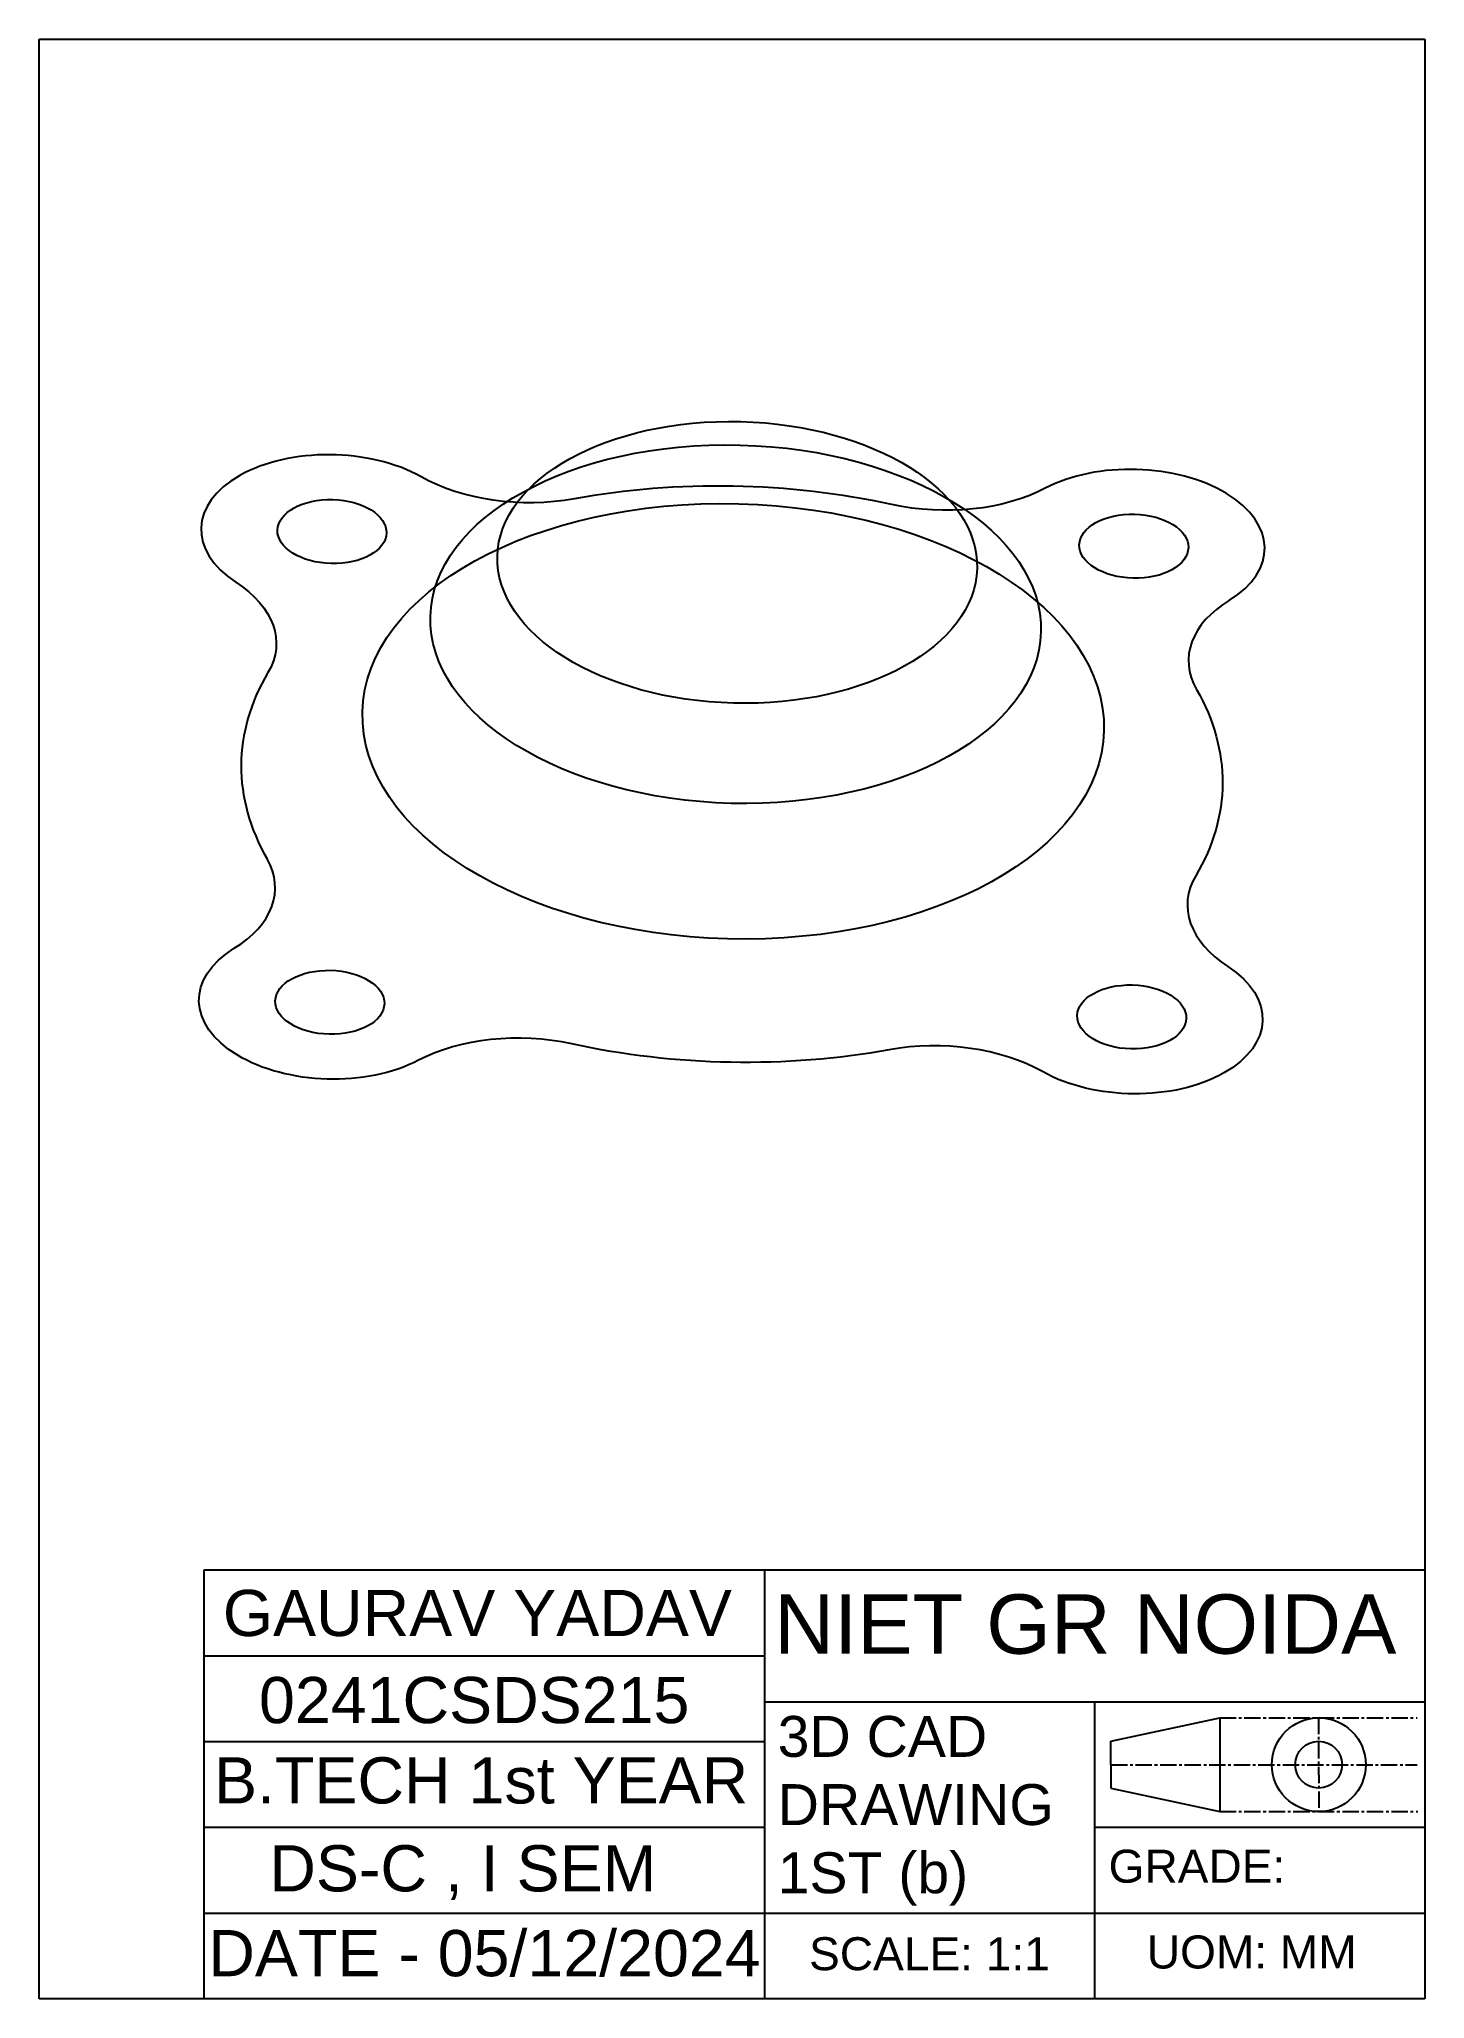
# Model space of a CAD drawing. Header units: millimetres. Extents: x 2549.8 to 2613.3, y 1325.4 to 1415.3.
import ezdxf

# ---------------------------------------------------------------- set-up
doc = ezdxf.new("R2010")
doc.units = ezdxf.units.MM
doc.linetypes.add('CENTER2', pattern=[1.125, 0.75, -0.125, 0.125, -0.125])
doc.styles.get("Standard").update_dxf_attribs({"font": 'arial.ttf'})

msp = doc.modelspace()

# ---------------------------------------------------------------- linework, layer by layer
at = {"linetype": 'ByBlock'}
for p, q in [((2549.758, 1325.436), (2549.758, 1415.275)), ((2549.758, 1415.275), (2613.281, 1415.275)), ((2613.281, 1415.275), (2613.281, 1345.098)), ((2598.894, 1337.243), (2603.878, 1338.322)), ((2603.878, 1338.322), (2603.878, 1334.017)), ((2598.894, 1336.169), (2598.894, 1337.243)), ((2598.894, 1336.169), (2598.894, 1335.095)), ((2598.894, 1335.095), (2603.878, 1334.017)), ((2557.321, 1325.436), (2549.758, 1325.436))]:
    msp.add_line(p, q, dxfattribs=at)
at = {"color": 0}
for p, q in [((2557.321, 1325.436), (2557.321, 1345.098)), ((2557.321, 1345.098), (2613.281, 1345.098)), ((2583.032, 1325.436), (2583.032, 1345.098)), ((2613.281, 1345.098), (2613.281, 1325.436)), ((2557.321, 1341.165), (2583.032, 1341.165)), ((2583.032, 1339.048), (2613.281, 1339.048)), ((2598.157, 1325.436), (2598.157, 1339.048)), ((2557.321, 1337.233), (2583.032, 1337.233)), ((2557.321, 1333.301), (2583.032, 1333.301)), ((2598.157, 1333.301), (2613.281, 1333.301)), ((2598.157, 1325.436), (2598.157, 1333.301)), ((2557.321, 1329.368), (2613.281, 1329.368)), ((2613.281, 1325.436), (2557.321, 1325.436))]:
    msp.add_line(p, q, dxfattribs=at)
at = {"color": 5, "linetype": 'CENTER2'}
for p, q in [((2603.878, 1338.322), (2612.935, 1338.322)), ((2603.878, 1334.017), (2612.964, 1334.017))]:
    msp.add_line(p, q, dxfattribs=at)
at = {"color": 240, "linetype": 'CENTER2', "true_color": 0xed1f24}
for p, q in [((2608.407, 1338.322), (2608.421, 1334.017)), ((2598.894, 1336.164), (2612.935, 1336.164))]:
    msp.add_line(p, q, dxfattribs=at)
at = {"extrusion": (0.020619, 0.809422, 0.586865), "elevation": 1171.506}
for points in [[(-2568.098, -863.698, 0.96332), (-2559.515, -872.073, -0.276065), (-2552.509, -870.494, 0.166199), (-2537.954, -870.315, -0.276065), (-2530.91, -871.722, 0.96332), (-2522.536, -863.139, -0.276065), (-2524.114, -856.132, 0.166199), (-2524.293, -841.577)], [(-2566.692, -856.655, -0.166199), (-2566.871, -842.1, 0.276065), (-2568.449, -835.093, -0.96332), (-2560.075, -826.51, 0.276065), (-2553.031, -827.916, -0.166199), (-2538.477, -827.738, 0.276065), (-2531.47, -826.159, -0.96332), (-2522.887, -834.534, 0.276065), (-2524.293, -841.577)]]:
    msp.add_lwpolyline(points, format="xyb", dxfattribs=at)
at = {"extrusion": (0.020619, 0.809422, 0.586865)}
for centre, radius in [((-2545.493, -849.116, 1183.506), 11), ((-2545.493, -849.116, 1180.006), 14), ((-2526.884, -867.274, 1171.506), 2.5), ((-2545.493, -849.116, 1174.506), 17), ((-2563.65, -867.725, 1171.506), 2.5), ((-2527.335, -830.507, 1171.506), 2.5), ((-2564.102, -830.958, 1171.506), 2.5)]:
    msp.add_circle(centre, radius, dxfattribs=at)
at = {"linetype": 'ByBlock'}
for centre, radius in [((2608.421, 1336.169), 2.152), ((2608.414, 1336.169), 1.074)]:
    msp.add_circle(centre, radius, dxfattribs=at)
at = {"extrusion": (0.020619, 0.809422, 0.586865)}
msp.add_arc((-2573.287, -859, 1171.506), 7, 317.8439, 19.57577, dxfattribs=at)

# ---------------------------------------------------------------- texts
at = {"color": 140}
for s, p in [('GAURAV YADAV', (2558.178, 1342.067)), ('0241CSDS215', (2559.835, 1338.073)), ('B.TECH 1st YEAR', (2557.776, 1334.391)), ('DS-C , I SEM', (2560.307, 1330.361)), ('DATE - 05/12/2024', (2557.512, 1326.471))]:
    msp.add_text(s, height=2.11742, dxfattribs=at).set_placement(p)
at = {"color": 85, "true_color": 0x58ba48}
msp.add_text('NIET GR NOIDA', height=2.7224, dxfattribs=at).set_placement((2583.457, 1341.255))
at = {"color": 30, "true_color": 0xf8991e}
msp.add_text('GRADE:', height=1.5124, dxfattribs=at).set_placement((2598.784, 1330.759))
at = {"color": 240, "true_color": 0xed1f24}
for s, p in [('SCALE: 1:1', (2585.052, 1326.747)), ('UOM: MM', (2600.535, 1326.827))]:
    msp.add_text(s, height=1.5124, dxfattribs=at).set_placement(p)
at = {"color": 30, "linetype": 'ByBlock', "true_color": 0xf26722, "insert": (2583.614, 1338.403), "char_height": 1.875, "attachment_point": 1}
msp.add_mtext('3D CAD\\PDRAWING\\P1ST (b)', dxfattribs=at)

doc.saveas('drawing.dxf')
